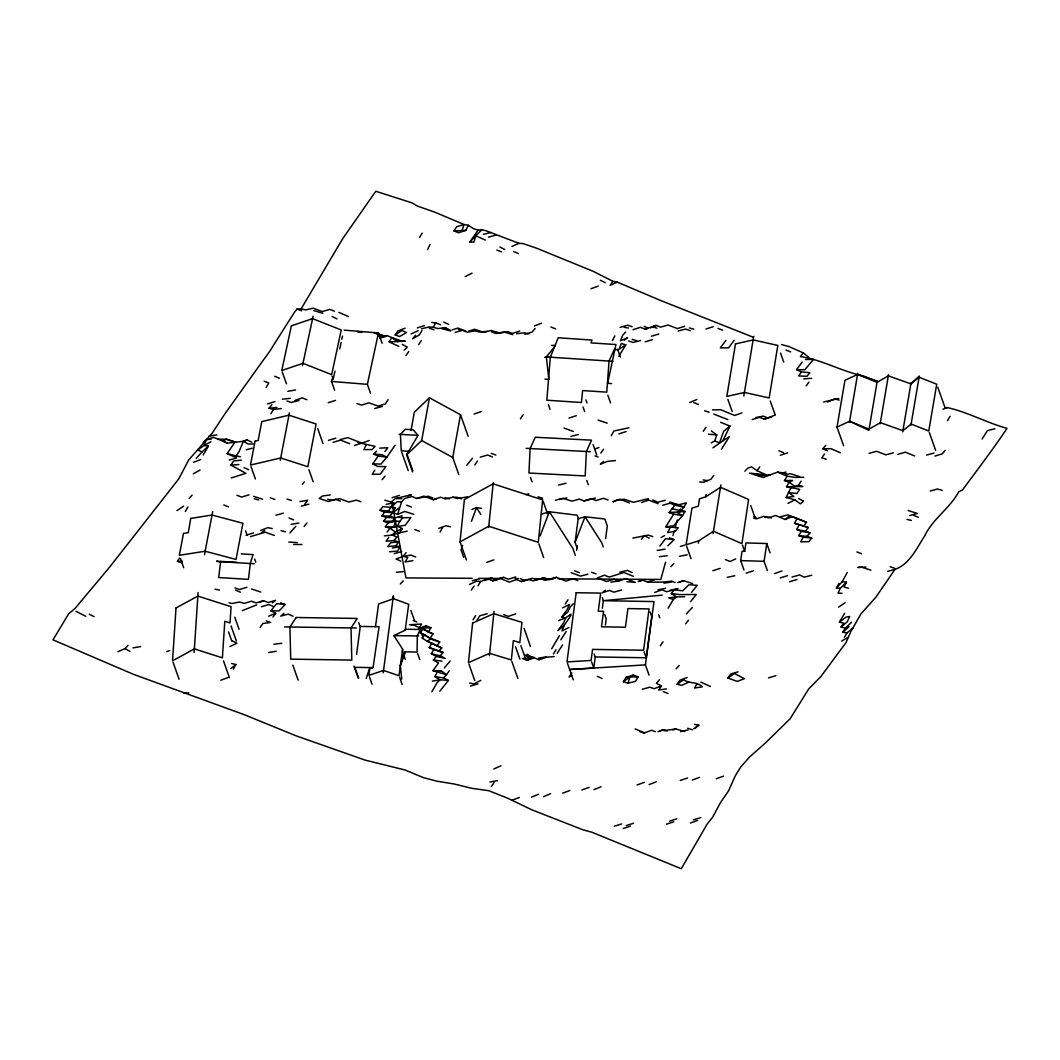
<?xml version="1.0" encoding="UTF-8"?>
<svg xmlns="http://www.w3.org/2000/svg" width="1060" height="1060" viewBox="0 0 1060 1060"><rect width="100%" height="100%" fill="white"/><g stroke="black" fill="none" stroke-linecap="round" stroke-linejoin="round"><path stroke-width="1.5" d="M402.561 651.82L402.588 649.184L393.909 635.602L405.172 630.236L405.609 629.242L420.171 629.454L422.86 637.047M194.152 652.457L198.088 592.514M460.027 541.885L464.412 499.472L493.138 483.837L542.64 499.896L538.268 542.309L488.766 526.25L460.027 541.885L466.426 559.945M493.258 482.644L488.633 527.429M611.593 383.587L607.618 383.322L615.953 344.54L591.016 342.897L591.997 340.061L558.196 337.782L550.299 357.193L546.841 400.216L581.45 402.508L582.629 390.57L606.757 392.147L609.049 361.076L614.243 349.482L618.205 349.734M489.389 655.689L494.039 611.315M237.082 562.396L220.665 561.376L218.704 577.528L248.438 579.383L250.306 563.536L253.102 554.618L241.269 553.876M577.051 547.941L575.077 542.375L578.177 518.631L585.027 516.776L604.836 519.016L607.3 525.972L605.644 538.626M576.627 550.418L577.25 545.661M402.588 649.184L399.024 675.684L383.548 670.45L368.893 675.366L369.768 668.727L373.067 667.615L379.083 626.725L359.605 626.42M383.23 672.822L393.353 596.157L393.604 598.715L408.696 604.293L405.172 630.236M356.584 654.391L360.214 626.884L358.717 622.657M649.064 675.18L645.421 664.885L569.578 669.523L593.772 668.025L595.23 656.948L594.17 653.927M602.332 608.228L603.339 600.689L602.265 597.628M605.392 625.069L606.214 618.868L604.611 614.336M595.23 656.948L646.255 657.77L651.741 616.456L650.138 611.938M375.505 626.553L378.579 603.988L393.604 598.715M645.421 664.885L654.007 601.577L603.339 600.689L662.235 595.137M743.948 569.909L740.662 560.594L742.079 551.253L744.676 551.346L745.948 542.892L766.778 543.542L770.077 552.856M767.374 570.638L764.074 561.323L766.778 543.542M698.354 543.197L698.739 540.825L713.473 531.285L720.866 484.91M698.739 540.825L686.098 544.787L691.942 508.137L698.328 506.137L699.507 498.77L705.735 496.809L706.119 494.437M713.102 533.657L713.473 531.285L741.934 543.621L748.572 499.445L720.482 487.282L705.735 496.809M743.855 396.003L753.7 336.365M837.016 427.114L844.952 380.288L857.553 374.445L877.229 381.136L868.882 430.32L849.616 421.257L837.016 427.114L843.641 445.823M849.418 422.45L857.752 373.252M888.532 374.657L880.184 423.841M911.057 382.66L902.722 431.857M910.938 425.232L919.285 376.048L910.858 383.852L888.333 375.836L877.031 382.329L857.553 374.445M412.592 471.899L406.589 454.952L417.998 435.342L413.148 429.724L405.251 429.287L400.415 434.375L401.236 450.844L409.399 451.295M411.028 430.492L414.341 412.194L429.446 397.778L460.504 414.725L468.136 436.283M406.589 454.952L421.681 440.536L429.446 397.778M458.755 474.429L452.752 457.483L460.504 414.725M204.474 554.777L212.729 511.49M289.42 412.83L280.264 460.318M334.642 390.239L331.515 381.428L332.032 379.069L333.238 379.162L334.96 371.185M302.471 365.687L313.098 316.264M339.77 348.846L341.134 342.459M341.824 339.266L342.512 336.073M370.51 393.18L367.383 384.356L378.447 332.946L344.222 330.15M399.395 507.647L393.022 512.695L384.608 512.033L381.812 515.862L390.093 516.18L395.42 507.74L382.832 506.667L379.97 510.297L388.384 510.986L397.632 514.365L401.554 502.003L404.496 498.558L411.929 496.491L416.659 498.465L424 496.106L433.341 499.763L440.602 497.193L445.266 498.982L452.832 497.259L456.979 497.259L461.59 498.929M665.574 562.224L660.791 579.449L558.183 578.826M672.967 535.591L674.279 530.901M675.14 527.761L677.327 519.93M679.5 512.099L680.374 508.972M401.727 679.076L400.362 665.561L404.231 651.847L417.123 652.046L417.282 635.96L420.171 629.454M627.997 683.21L629.945 676.956L633.403 675.021L638.107 676.942L635.51 681.315L627.997 683.21L623.452 681.699L626.062 677.38L633.403 675.021M392.518 598.701L393.353 596.157M366.217 678.533L369.41 668.847M944.871 408.193L947.322 407.57C968.005 412.234 986.674 422.728 1007 428.373C992.849 449.533 977.519 469.62 962.414 490.078L958.823 491.668C949.839 508.416 932.879 518.671 924.664 535.923C916.608 548.338 909.665 564.251 894.985 569.352L875.812 597.283L860.932 613.899L850.676 631.84L846.119 642.413L820.851 676.585L808.647 689.026L790.124 718.786L765.466 742.954L749.645 756.906L740.754 766.99L735.454 775.469L728.485 790.959L720.27 802.95L712.784 816.982L707.06 824.243L681.288 868.736L591.917 832.246L583.013 829.834L531.63 809.721L507.382 798.074L488.673 790.68L471.74 788.309L454.104 783.989L437.025 781.207L423.735 777.735L404.88 769.944L365.183 760.126L296.243 735.892L244.502 714.771L133.639 674.399L53 639.842L68.675 613.78L75.088 608.413L110.081 566.543L178.716 478.934L188.64 460.08L212.278 433.01L225.793 412.539L264.682 358.214A61.679 23.082 -68.1 0 0 272.897 346.223L294.216 312.62L297.091 309.017L301.159 308.791L342.738 238.606L375.796 191.264L412.115 202.897L417.242 205.998L435.62 212.477L464.042 224.535L456.648 226.734L453.971 230.908L462.027 230.563L464.042 224.535L468.321 225.263L473.555 228.695L478.113 230.179L481.955 229.675L486.421 230.908L518.976 243.323L523.097 243.588L536.837 248.292L593.282 271.36L612.905 281.324L617.198 282.092L659.81 300.152L753.448 337.319M711.313 442.908L714.731 440.867L716.759 434.852L711.366 430.983M393.671 526.979L395.738 521.122L399.858 521.387L402.72 517.731L410.856 517.625L405.264 525.283L393.671 526.979L385.389 526.701L388.185 522.858L395.738 521.122L383.614 521.308L386.383 517.413L394.731 517.903L402.164 515.809M462.69 545.317L461.034 549.835L463.71 557.428M471.528 521.175L476.496 507.594L481.319 508.323M712.929 447.837L722.774 440.854L730.009 426.093L720.615 422.291M400.362 665.561L405.37 652.271M540.149 535.87L549.358 511.755L577.197 515.213L578.667 519.36M251.869 442.179L247.046 439.94L243.389 441.318L227.661 443.093L213.564 437.356L206.263 439.834L204.103 445.438L197.584 450.129L202.195 451.798L208.369 446.127L204.103 445.438L210.966 441.742M575.077 542.375L585.027 516.776L601.736 542.746L603.219 546.92M570.982 615.303L564.185 625.453L561.972 630.912L568.928 627.493M427.617 249.577L429.976 244.502M453.971 230.908L458.635 232.736L465.963 230.338L468.321 225.263M842.249 581.675L846.45 582.192L840.394 588.181L836.366 588.128L842.249 581.675L847.284 572.426M366.296 444.617L363.911 449.599L372.073 449.559L375.081 446.353L357.458 442.404M840.394 588.181L838.01 593.163L842.09 593.308M670.092 527.668L667.681 532.597L675.392 531.259L678.294 527.747L665.76 526.78L673.736 514.126L682.454 515.677L685.131 511.49L671.974 508.8L669.138 512.536L673.736 514.126M798.67 498.624L803.586 501.128L800.393 503.871L794.947 499.83L786.083 497.511L790.906 487.719L798.365 485.321L802.831 486.54L786.533 486.699L789.09 482.207L792.602 480.405L784.479 480.551L787.103 476.231L795.702 477.45L803.824 477.252M559.481 635.616L551.69 648.773M439.794 691.226L448.433 680.427L440.019 679.751L434.892 676.651L437.343 671.855L441.092 670.715L446.538 674.703L449.294 670.781M846.45 582.192L843.999 586.988L848.464 588.234M612.402 340.697L614.866 335.914M794.576 523.309L797.027 518.539L806.541 522.315L803.692 525.985L794.576 523.309L808.263 527.535L805.441 531.272L796.63 529.496L799.16 524.925M844.635 613.303L839.427 622.074L843.866 623.24L841.083 627.096L845.469 628.116L851.551 622.193M385.389 526.701L389.934 528.172L397.381 526.105L399.858 521.387M611.302 435.753L613.78 431.036L628.977 427.763M811.748 538.082L803.241 537.142L800.75 541.846L808.86 541.647L811.748 538.082L807.097 536.333L798.697 535.684L801.307 531.325L810.012 532.835L807.097 536.333M982.09 439.025L987.417 430.625L994.942 428.77M557.189 653.318L562.542 644.97M836.366 588.128L838.871 583.49M233.385 669.112L235.903 664.501L231.531 663.507M697.149 683.475L694.605 688.033L702.356 686.814C697.294 681.434 689.397 683.965 683.766 679.778L677.168 684.243L681.593 685.383L688.642 682.189M185.315 511.49L187.885 507.011M684.707 596.753L676.572 596.846L673.338 599.47L668.131 608.202M844.436 637.285L847.019 632.846L853.326 627.586M203.189 454.965L208.369 446.127M421.535 328.746L429.075 326.97L433.195 327.209L435.779 322.783L440.496 324.771M439.993 532.093L442.576 527.655M421.999 330.428L419.416 334.867L412.632 338.789L415.546 335.291M395.817 545.887L398.573 541.938L390.663 542.667L387.88 546.562L395.817 545.887L400.124 546.655L397.54 551.081L389.616 551.809M429.26 647.581L431.857 643.155L441.715 647.912L438.76 651.29L429.26 647.581L443.186 652.443L440.205 655.756L431.314 653.742L433.938 649.422M431.831 691.809L436.972 682.878L440.019 679.751L432.348 681.183M734.143 340.353L728.512 347.879L720.336 347.865L725.967 340.339M560.833 639.789L566.186 631.455M418.952 628.368L421.562 624.009L410.843 624.671M947.521 420.568L950.131 416.222M266.179 387.324L268.79 382.991L264.139 381.216M419.561 237.453L422.171 233.12M477.994 585.835L480.617 581.516L487.812 578.747L491.76 578.19L496.438 580.032L503.672 577.369L508.363 579.25L515.716 576.918M182.002 562.913L177.431 561.389L179.405 558.156M426.239 625.85L422.887 628.13L428.306 632.065L430.93 627.745L426.239 625.85L420.409 627.865M434.892 676.651L443.504 677.883L446.538 674.703L432.891 670.635L438.509 663.043L433.408 659.996L436.309 656.458L445.173 658.406L440.205 655.756M389.192 341.863L391.829 337.57L401.183 340.896L405.291 341.148L389.192 341.863L398.851 346.395M388.119 399.607L385.469 403.886L378.075 406.059L368.893 402.853L361.5 405.092L356.928 403.529M565.298 604.028L567.935 599.748M229.265 460.067L236.711 458.026L227.105 453.6L235.32 441.636M270.856 413.718L273.493 409.451L281.351 408.537M659.863 546.059L665.534 538.626L674.081 539.646L667.933 545.754M625.811 344.844L619.159 349.137L621.319 343.506L625.811 344.844L618.788 356.253M553.399 653.98L556.049 649.74M409.451 624.631L413.612 625.029L432.957 633.827L430.307 638.067L439.714 641.923L436.998 645.964L427.153 641.274L421.959 637.934L425.02 634.874L430.519 639.021L439.714 641.923M473.025 619.795L475.675 615.595M270.856 610.759L276.647 603.67L285.127 604.518L279.098 610.944L270.856 610.759L275.759 613.25L272.95 617.053M477.132 620.06L479.796 615.847L487.202 613.687M428.876 637.338L420.33 632.966L422.993 628.792M801.4 371.901L798.683 375.955L806.965 376.274L809.853 372.709L801.4 371.901L796.577 369.662L802.181 362.017M231.199 477.981L245.894 473.317L230.934 465.128L233.611 460.967L241.481 460.119M478.113 230.179L469.818 241.958L473.899 242.117L475.808 235.784L481.955 229.675M374.829 470.163L372.153 474.324L380.275 474.164L385.893 466.599L377.678 466.466L372.709 463.829L378.261 456.038L386.847 457.191L395.075 445.266M388.384 510.986L393.843 502.93L384.807 500.161M466.692 465.353L472.482 458.238M384.369 535.896L392.226 535.022L399.607 532.756L402.283 528.609L397.381 526.105M798.365 485.321L801.055 481.187M395.221 335.066L401.767 330.481L406.523 332.535L399.739 336.47L395.221 335.066L397.911 330.945L405.106 328.176M418.62 344.685L421.31 340.565M847.019 632.846L842.766 632.224L845.469 628.116M721.462 449.201L729.439 436.574L722.774 440.854M612.905 281.324L610.189 285.365L617.198 282.092M659.373 679.791L656.458 683.289L661.427 685.952L658.697 689.981L666.488 688.921M677.168 684.243L679.897 680.215L687.119 677.525M703.283 431.248L706.013 427.246M660.3 645.792L663.03 641.79M471.316 590.089L474.058 586.1M520.42 418.806L523.163 414.818M824.508 453.958L821.752 457.933L826.23 459.179M388.874 537.288L386.132 541.236L394.055 540.52L398.573 541.938M474.761 465.009L477.517 461.087M727.902 677.989L734.5 673.537L744.372 678.665L737.164 681.394L727.902 677.989L730.658 674.054L738.051 671.828M571.857 673.1L569.087 677.022L571.777 675.366M260.137 627.374L262.906 623.479L270.711 622.445L266.153 620.935M491.337 786.48L494.106 782.572M391.962 521.798L394.731 517.903L390.093 516.18M600.834 453.097L603.604 449.201M227.105 453.6L236.089 455.88L238.858 451.997L243.389 441.318L248.385 444.087L253.234 443.928M405.953 355.458L408.723 351.575M304.843 504.136L307.625 500.254L299.927 501.605M387.152 532.027L389.934 528.172L395.3 531.974L402.283 528.609M641.406 539.368L644.215 535.565L649.157 538.162M384.966 451.533L387.775 447.744L379.745 448.142M806.103 385.933L808.913 382.143M713.764 475.463L710.942 479.239L703.813 482.207L699.732 482.008M673.338 599.47L668.754 597.866L676.572 596.846L671.377 593.573L674.2 589.81L677.95 588.644L670.317 590.195M744.835 471.223L747.87 468.069L751.606 466.903L756.959 470.64L759.781 466.89M406.126 552.618L403.29 556.354L396.042 558.978L400.839 561.124M685.635 623.889L688.47 620.166M450.129 661.069L444.286 667.999M692.379 607.42L686.376 613.899M808.793 357.26L803.228 352.887L800.379 356.584C821.725 359.578 841.6 371.477 862.588 375.651M671.974 508.8L674.822 505.117L683.779 507.316L686.363 502.891L678.837 504.745L669.827 502.003M289.87 532.928L295.833 526.317M570.982 614.098L565.749 617.781L561.548 617.291L567.126 609.593L569.472 604.478L562.515 607.91M273.493 409.451L269.055 408.259L271.93 404.668M535.115 328.428L532.226 331.992L524.872 334.337M544.906 379.175L548.881 379.44L546.337 356.928L555.493 345.6L551.518 345.335M196.232 458.41L202.195 451.798M302.352 484.287L304.286 481.916M304.074 526.515L306.963 522.951M382.09 479.676L384.992 476.125M690.51 601.762L696.235 594.475L679.924 594.607L671.377 593.573M945.215 450.341L942.3 453.839L934.933 456.091M394.055 540.52L396.97 537.049L392.226 535.022L395.3 531.974M827.542 450.792L822.798 448.791L825.74 445.359M189.157 498.505L192.098 495.086M691.478 592.421L697.268 585.305L688.907 584.789L682.733 590.791L674.2 589.81L666.7 591.718L662.023 589.837L654.749 592.408M117.938 651.715L125.027 648.614L128.008 645.341M676.121 668.833L679.115 665.561M573.235 603.723L570.227 606.969L567.855 611.991L561.548 617.291M625.678 332.032L622.67 335.252L620.484 340.79L627.573 337.729L624.313 340.247M400.256 584.047L403.277 580.853M469.818 241.958L475.808 235.784L485.387 240.09M670.808 566.689L673.882 563.615M404.178 350.078L407.279 347.124L402.283 344.354M378.261 456.038L373.544 454.091L376.671 451.202M695.638 727.955L698.779 725.093L694.512 724.404M391.153 507.091L397.394 501.618L401.554 502.003M753.567 518.075L756.522 518.87L763.796 516.299L768.354 517.81L775.708 515.505L785.168 519.48L788.335 516.697L792.337 516.631L797.027 518.539M842.766 632.224L849.007 626.738M283.961 613.329L280.794 616.112L288.267 614.098L293.05 616.244M203.189 442.51L206.263 439.834M841.083 627.096L847.337 621.663L849.656 616.483L845.893 617.225L839.427 622.074M603.551 461.471L600.344 464.161L607.539 461.378L615.423 460.557M564.185 625.453L557.851 630.634L563.483 623.121L565.749 617.781L558.567 620.577M730.009 426.093L723.662 431.274L719.488 442.921L714.731 440.867M910.858 383.852L919.086 377.241L936.722 384.21L928.785 431.022L911.149 424.053L902.921 430.678L880.396 422.662L869.094 429.141L849.616 421.257M230.815 668.582L235.903 664.501M603.153 591.957L605.313 590.248M272.354 602.888L275.6 600.331L268.18 602.491L263.529 600.702L256.149 602.941L251.498 601.192L244.118 603.418L239.586 602L231.941 603.511L229.013 602.795M693.585 728.896L698.779 725.093M623.452 681.699L629.945 676.956L638.107 676.942M261.369 532.716L264.722 530.464M430.519 639.021L427.153 641.274L431.857 643.155M838.553 607.115L845.164 602.716M176.954 510.602L183.592 506.229M526.82 655.517L534.227 657.385L522.302 658.525L526.966 660.314L534.253 657.823L538.957 659.731L542.389 657.717M193.264 473.846L200.088 470.017M526.966 660.314L530.437 658.379L525.203 655M841.613 641.035L848.437 637.232M661.122 537.513L664.593 535.591M788.03 503.367L794.947 499.83M480.842 680.348L473.926 683.872L469.593 683.024M465.101 276.62L472.058 273.162M229.94 646.56L236.923 643.208L232.06 640.823M735.706 558.872L730.115 561.522L725.411 559.614M469.461 584.471L476.47 581.172L480.617 581.516M827.661 402.058L834.671 398.785L839.176 400.124M411.055 333.966L418.077 330.707M242.369 610.6L256.706 604.876M493.827 768.99L500.876 765.784M511.914 246.463L518.976 243.323M650.376 327.898L656.047 325.42L660.672 327.116L668.105 325.009L677.419 328.587L684.76 326.255M543.502 796.696L550.604 793.675M689.729 402.522L696.844 399.514M259.912 602.226L263.529 600.702M752.216 419.535L759.609 417.322L764.273 419.137L775.165 415.083M268.63 616.204L275.759 613.25M397.632 514.365L404.774 511.45L413.864 514.378M531.457 797.173L538.612 794.258M471.992 509.423L476.496 507.594L480.882 514.511M593.944 789.634L601.1 786.745M785.168 519.48L792.337 516.631M577.885 580.602L573.208 578.76L565.855 581.079L556.487 577.342L545.211 580.323L540.653 578.826L533.207 580.88L528.702 579.515L521.228 581.516L516.525 579.568L509.237 582.099L499.83 578.256L492.569 580.853L487.812 578.747M193.477 462.345L200.658 459.523M555.374 500.227L562.86 498.293L571.923 501.142L579.37 499.101L584.033 500.916L595.336 497.988M756.959 470.64L766.526 474.933L749.526 473.118L763.147 477.477L777.59 472.098L786.228 473.409M649.131 784.585L656.312 781.776M534.372 325.963L541.554 323.181M260.694 530.437L267.875 527.642L272.221 528.556M512.166 800.234L519.374 797.465M661.427 685.952L654.206 688.682L649.674 687.224L642.227 689.292M242.727 441.569L247.046 439.94M692.299 780.054L699.521 777.351M562.635 793.198L569.856 790.508M942.989 409.173L947.322 407.57M220.838 680.202L228.072 677.565M591.003 288.731L598.251 286.094M716.242 778.769L723.49 776.145M637.06 784.956L644.321 782.36M433.341 499.763L437.025 498.452M774.728 573.539L781.988 570.942M581.861 789.952L589.121 787.368M416.659 498.465L428.2 496.239L432.838 497.988M438.8 528.344L446.048 525.76L450.434 526.78M741.934 412.87L734.673 415.454L720.562 409.69L712.452 409.875M387.112 335.623L379.851 338.18L383.163 335.821L387.112 335.623L391.829 337.57L397.288 341.625L401.183 340.896L397.023 340.512M369.132 440.549L361.871 443.12L347.865 437.661L340.339 439.489M486.567 562.436L493.841 559.879M782.956 473.038L785.871 472.018M672.835 729.969L675.75 728.935L684.694 731.493M633.045 329.726L640.359 327.301L644.997 329.037L656.047 325.42M515.69 613.846L508.402 616.377L503.778 614.681M690.378 822.984L697.665 820.453M657.982 731.692L663.812 729.678L667.31 731.042M594.62 449.042L598.993 447.545M474.085 414.036L481.373 411.545M294.945 400.389L302.246 397.911L306.91 399.739M679.857 581.94L683.567 580.694L692.644 583.623M680.255 780.465L687.556 778M538.957 659.731L546.271 657.293L554.181 656.538M623.174 828.522L630.475 826.085M519.811 331.011L512.483 333.436L507.846 331.674L500.174 333.092L491.191 330.481L483.691 332.363L474.535 329.262L468.679 331.171M641.459 502.519L648.773 500.095L658.088 503.685M556.487 577.342L549.159 579.767L544.442 577.793L536.877 579.529L532.411 578.256L521.228 581.516M669.523 821.248L676.837 818.81M246.066 535.3L253.38 532.889M610.865 582.099L618.669 581.079L625.996 578.667L635.377 582.417L626.937 581.675M452.024 329.965L457.88 328.043L466.042 331.184M354.411 445.505L361.738 443.093M250.425 536.612L265.212 532.213L274.421 535.472M407.689 495.881L411.412 494.675L396.387 498.399L400.19 497.789M780.319 455.243L787.646 452.872M712.863 570.717L720.204 568.346M666.409 824.203L673.749 821.831M267.65 403.926L274.99 401.568M328.216 402.72L335.556 400.362M602.067 592.805L609.407 590.433L614.045 592.182L621.452 589.996M746.16 573.129L753.501 570.757M568.955 418.051L576.295 415.692M618.828 433.898L626.168 431.552M417.216 327.924L424.57 325.592M166.698 651.582L169.64 650.641M638.955 581.158L642.758 580.178L647.435 582.019L654.775 579.674M677.684 582.563L683.567 580.694M626.274 825.568L633.615 823.222M705.987 328.998L713.34 326.665M541.448 514.206L549.358 511.755L572.864 548.444L575.315 555.361M484.393 580.482L491.76 578.19M392.107 497.67L399.474 495.404M246.94 587.24L239.573 589.506L234.989 587.929M614.31 826.23L621.677 823.951M693.439 819.883L700.806 817.618M261.396 606.77L268.776 604.531L273.52 606.558M638.319 581.516L642.758 580.178M645.129 341.85L652.523 339.637M333.052 442.351L340.432 440.125L349.747 443.69M248.994 494.848L241.6 497.074L236.936 495.258M789.581 581.741L796.974 579.529M651.436 336.219L658.83 334.006M780.173 577.899L787.567 575.686M897.833 454.342L905.24 452.156L914.634 455.972M470.547 686.058L477.954 683.885M768.487 677.87L775.894 675.697M660.049 730.777L663.812 729.678M620.14 327.368L627.547 325.208L632.105 326.705M764.273 419.137L771.68 416.977M584.033 500.916L591.453 498.743L596.091 500.505L603.498 498.306L608.109 499.975M909.811 515.584L917.218 513.438L908.142 510.509M328.441 440.364L335.861 438.217M394.28 553.625L401.7 551.478M480.273 457.151L487.693 455.018L492.41 456.953M680.374 546.417L684.826 545.145M792.072 577.051L799.492 574.931L804.315 577.157L811.801 575.236M869.081 453.375L876.501 451.282L885.815 454.846L893.288 452.845M275.931 515.213L283.378 513.146M662.672 505.262L670.119 503.195L674.822 505.117M887.551 571.419L894.985 569.352M926.519 455.084L933.979 453.044M540.653 578.826L544.442 577.793M488.488 237.148L495.947 235.121M374.776 408.498L382.236 406.47M455.124 332.323L462.584 330.309L467.261 332.164L474.999 330.919L479.411 332.005L487.348 331.329M246.264 449.798L252.227 448.181M930.163 490.992L937.636 488.978L942.141 490.369M299 400.468L291.526 402.455L286.982 401.011M525.972 494.623L528.966 493.827M640.611 340.472L633.138 342.446L628.593 340.962M665.19 500.267L657.717 502.255L652.867 499.923M472.283 580.721L479.756 578.733M301.385 506.11L308.871 504.162M780.332 516.816L787.805 514.855L806.541 522.315M587.942 574.175L580.456 576.123L571.168 572.652M678.135 330.998L685.635 329.077L690.219 330.667M450.553 330.442L445.558 327.673L441.742 328.627L450.619 330.959M570.903 436.389L578.415 434.494M483.466 234.326L490.979 232.445M558.58 485.096L566.08 483.214M648.402 498.703L633.323 502.294L624.194 499.22L616.377 500.254L612.799 501.857L620.034 499.22L629.401 502.957M823.607 401.992L838.725 398.52M499.83 578.256L503.672 577.369M619.782 572.108L627.348 570.413L632.158 572.612M680.586 731.599L688.165 729.929M727.16 577.369L734.752 575.739M492.569 580.853L496.438 580.032M559.256 499.472L566.875 497.908M399.607 532.756L407.225 531.179M657.995 589.837L665.614 588.26M679.579 556.275L687.238 554.804M544.721 357.366L547.782 356.783M755.674 417.574L763.346 416.143L768.049 418.091M291.129 524.408L298.814 522.991M489.879 782.015L497.564 780.611M392.425 548.033L400.124 546.655M386.145 504.295L393.843 502.93M132.951 647.912L140.649 646.56M538.533 658.154L546.245 656.856M412.87 560.647L405.145 561.946L407.742 557.547L403.29 556.354L411.028 555.109L415.732 557.004M675.75 728.935L664.037 730.711M287.83 391.286L295.555 390.014M268.524 652.51L276.249 651.251M657.266 550.445L665.004 549.186M765.095 517.479L768.182 516.975L771.243 518.048M758.536 475.847L770.408 474.906M785.844 474.456L790.495 473.74L799.571 476.629M663.931 583.159L671.695 582.006M209.204 436.071L216.969 434.905M786.083 497.511L793.861 496.411L788.494 492.608L796.974 493.483L799.664 489.336L786.533 486.699M330.256 494.927L322.465 496L319.192 498.465L328.308 501.499L335.662 499.18L340.406 501.208M685.131 511.49L669.138 512.536M632.899 538.096L648.19 535.101L652.748 536.585M644.997 329.037L647.647 328.68M659.36 556.699L667.191 555.745M273.891 644.241L281.735 643.288M665.76 526.78L673.603 525.84L682.454 515.677L677.327 512.55L680.944 511.066L683.779 507.316L678.837 504.745M445.558 327.673L437.687 328.547L433.195 327.209M516.604 333.701L524.475 332.827L528.874 333.9M282.318 399.196L290.188 398.335M626.062 677.38L629.945 676.956M269.055 408.259L276.938 407.438M467.632 496.809L457.31 498.544L452.832 497.259M396.334 572.254L404.271 571.539M230.934 465.128L238.898 464.532M803.732 378.857L811.721 378.327M177.431 561.389L182.24 561.098M378.354 336.113L385.522 336.63M462.027 230.563L465.963 230.338M206.276 439.502L211.099 439.277M865.887 567.06L857.831 567.431L861.793 567.246L870.883 570.174M422.887 628.13L430.93 627.745M184.003 693.134L188.852 692.962M805.441 359.525L813.563 359.34L804.792 369.781L796.577 369.662M822.798 448.791L830.934 448.685L840.447 452.792M218.241 439.211L226.416 439.184L235.665 442.258L226.416 439.184L222.944 441.132L227.251 443.385M472.137 578.309L405.953 577.912L391.776 501.645L395.208 498.558L401.78 498.677M478.762 578.349L498.611 578.468M515.16 578.561L518.472 578.588M535.022 578.694L538.334 578.707M544.946 578.747L553.227 578.8M293.686 544.442L301.888 544.522M432.891 670.635L441.092 670.715M284.597 626.91L356.345 628.01M393.909 635.602L418.62 635.987M373.067 667.615L354.875 667.336L358.704 678.161M372.709 463.829L380.977 464.094L386.847 457.191L381.944 454.727L373.544 454.091M740.662 560.594L764.074 561.323M526.144 448.34L590.354 451.692M399.103 434.308L417.998 435.342M288.823 542.071L297.184 542.587M216.611 561.429L254.281 563.774M546.337 356.928L613.011 361.341M708.371 434.242L716.759 434.852M431.632 322.439L435.779 322.783M331.515 381.428L367.383 384.356M753.965 474.27L758.245 474.642L760.497 476.443M647.435 582.019C655.504 582.245 663.52 582.404 671.497 581.079L675.034 582.549M398.494 517.174L402.72 517.731M433.408 659.996L441.98 661.135M216.704 561.124L220.573 561.681M703.138 479.928L707.404 480.604M624.141 327.301L628.421 328.03M458.264 329.474L462.584 330.309M607.221 423.139L598.092 420.091M215.061 589.188L219.394 590.049M361.831 332.403L357.366 331.502L360.413 332.429M236.089 455.88L240.421 456.754M907.029 519.466L911.388 520.407M377.254 334.152L383.23 335.636L374.273 333.078M313.879 310.62L322.876 313.296M281.019 530.676L285.445 531.789M301.159 308.791L305.585 309.918L313.137 308.182L322.386 311.56L329.779 309.348L334.47 311.216M444.948 497.723L449.374 498.876M438.76 651.29L443.186 652.443M327.606 499.167L332.058 500.346L339.637 498.664L348.873 502.042L356.372 500.108L360.97 501.751M262.602 499.207L253.539 496.345M689.397 327.964L693.863 329.196M564.066 428.081L573.314 431.46M254.241 498.69L258.719 499.962M632.171 339.346L636.676 340.697M286.955 499.075L291.46 500.426M512.801 334.682L503.778 331.926L496.159 333.516L491.562 331.86M538.069 496.822L542.601 498.266M260.72 592.036L251.578 588.976M798.697 535.684L803.241 537.142M652.35 326.719L656.908 328.189M704.595 410.763L709.14 412.26M591.414 572.267L595.985 573.804M381.812 515.862L386.383 517.413M383.614 521.308L388.185 522.858M640.028 731.797L644.599 733.348M803.692 525.985L808.263 527.535M429.38 328.189L433.964 329.753M805.441 531.272L810.012 532.835M890.162 566.716L894.759 568.332M784.479 480.551L789.09 482.207L794.47 486.05M491.27 453.389L495.881 455.045M687.675 728.194L692.286 729.85M594.991 455.893L598.065 457.006M270.273 497.789L274.898 499.472M781.498 344.553L788.905 346.527L803.228 352.887M496.849 250.107L501.473 251.803M717.978 328.428L722.615 330.15M710.412 686.496L700.806 682.083M338.895 312.342L348.435 316.569M379.97 510.297L384.608 512.033M280.489 602.782L285.127 604.518M414.831 529.576L419.482 531.338M428.306 632.065L432.957 633.827M297.091 309.017L301.742 310.819M574.692 570.863L579.356 572.665M633.35 576.335L623.942 572.506L609.222 577.091L604.518 575.183L597.31 577.925L606.625 581.49L614.005 579.25L618.669 581.079M406.722 505.209L411.386 507.038M856.891 551.929L861.555 553.757M796.63 529.496L801.307 531.325M873.135 379.851L863.767 376.128M874.301 380.315L877.812 381.706M786.003 350.065L790.68 351.92M778.875 450.831L783.565 452.686M669.39 537.778L674.081 539.646M663.295 691.624L667.986 693.492M693.797 402.628L698.487 404.509M787.103 476.231L777.59 472.098M713.817 414.102L727.849 419.627M288.996 518.009L293.686 519.904M223.766 504.958L228.456 506.865M753.832 516.564L756.178 517.532M420.33 632.966L425.02 634.874M520.327 578.614L525.031 580.535M550.948 326.97L555.665 328.918M655.345 731.705L651.807 730.26L644.533 732.791L635.125 728.949M436.998 645.964L441.715 647.912M413.281 620.537L416.818 621.981M913.76 515.359L918.463 517.32M274.712 376.274L279.456 378.287M244.025 467.672L248.769 469.686M75.989 611.302L85.794 616.284M513.57 251.525L518.327 253.565M235.638 590.129L240.408 592.222M443.742 322.174L448.512 324.294M597.283 676.359L602.067 678.506M644.175 326.348L647.766 327.964M89.212 614.204L94.088 616.628M600.331 280.251L605.22 282.689M332.045 316.45L336.934 318.914M443.504 677.883L448.433 680.427M499.909 247.006L504.838 249.577M431.314 653.742L436.309 656.458M421.681 440.536L452.752 457.483M125.027 648.614L130.022 651.37M527.072 654.219L529.669 655.875M937.782 387.205L945.215 408.153M929.315 432.52L935.675 450.487M780.531 353.033L783.764 362.149M770.249 400.998L775.098 414.685M727.902 399.448L732.168 411.505M750.785 505.686L755.197 518.154M742.477 545.158L744.676 551.346M617.609 349.217L620.365 357.021M686.655 546.324L691.014 558.646M607.844 395.248L610.587 402.985M585.915 399.845L587.015 402.946M658.697 614.813L659.731 617.755M583.053 407.04L584.669 411.585M593.083 444.591L596.74 454.899M586.75 480.365L588.313 484.764M644.109 651.741L646.255 657.77M548.444 404.748L550.047 409.292M543.184 501.42L547.53 513.689M530.49 477.424L532.054 481.836M591.626 661.983L593.772 668.025M538.811 543.833L543.687 557.626M567.524 663.414L573.221 679.818M524.077 628.408L530.49 646.534M520.884 645.646L525.694 659.24M515.531 646.772L519.89 659.055M511.874 661.533L517.85 678.413M378.447 332.946L382.09 343.241M406.801 453.773L412.804 470.719M401.767 452.368L408.233 470.627M468.97 664.156L474.774 680.56M332.177 376.154L333.238 379.162M410.882 610.467L414.725 621.292M417.667 653.583L419.826 659.691M404.191 656.405L405.264 659.466M317.682 428.465L322.982 443.425M399.554 677.154L402.177 684.574M282.278 372.007L286.465 383.826M308.91 469.712L313.151 481.677M369.41 676.837L372.02 684.203M353.934 666.077L358.187 678.082M251.008 466.612L255.394 479.001M245.628 530.861L247.245 535.433M292.851 665.137L298.165 680.149M254.691 559.11L255.765 562.105M234.803 617.225L239.056 629.269M231.067 625.943L236.393 640.995M228.562 631.906L231.782 641.022M223.474 660.897L229.397 677.605M180.425 558.421L183.724 567.762M173.085 662.328L179.087 679.274M530.119 448.552L528.927 473.025L585.186 475.953L586.379 451.481L591.52 440.165L535.26 437.25L530.119 448.552M176.013 607.976L172.541 660.791L194.391 648.892L222.401 657.862L224.799 621.266L230.007 622.935L231.067 606.704L197.862 596.078L176.013 607.976M472.601 623.042L468.44 662.659L489.641 653.318L511.331 659.996L513.358 640.637L519.811 642.625L521.944 622.366L493.801 613.687L472.601 623.042M576.176 592.712L566.981 661.917L591.096 660.473L592.567 649.396L643.579 650.231L649.064 608.917L627.917 608.572L625.44 627.189L601.484 626.818L603.538 611.315L598.251 611.236L600.662 593.11L576.176 592.712M735.494 343.904L726.829 396.427L744.451 392.452L769.176 397.95L777.841 345.427L753.103 339.916L735.494 343.904M190.747 518.419L188.269 532.676L183.486 533.445L179.312 555.308L205.15 551.226L236.035 559.442L242.939 523.256L212.053 515.041L190.747 518.419M255.062 441.199L250.465 465.062L280.728 457.947L307.851 466.731L316.092 423.987L288.969 415.189L261.793 421.589L258.15 440.47L255.062 441.199M291.381 325.844L281.761 370.536L302.974 363.315L331.647 374.644L341.254 329.965L312.581 318.636L291.381 325.844M296.137 617.503L289.923 626.99L290.731 659.148L351.814 660.075L351.006 627.931L357.233 618.43L296.137 617.503"/></g></svg>
